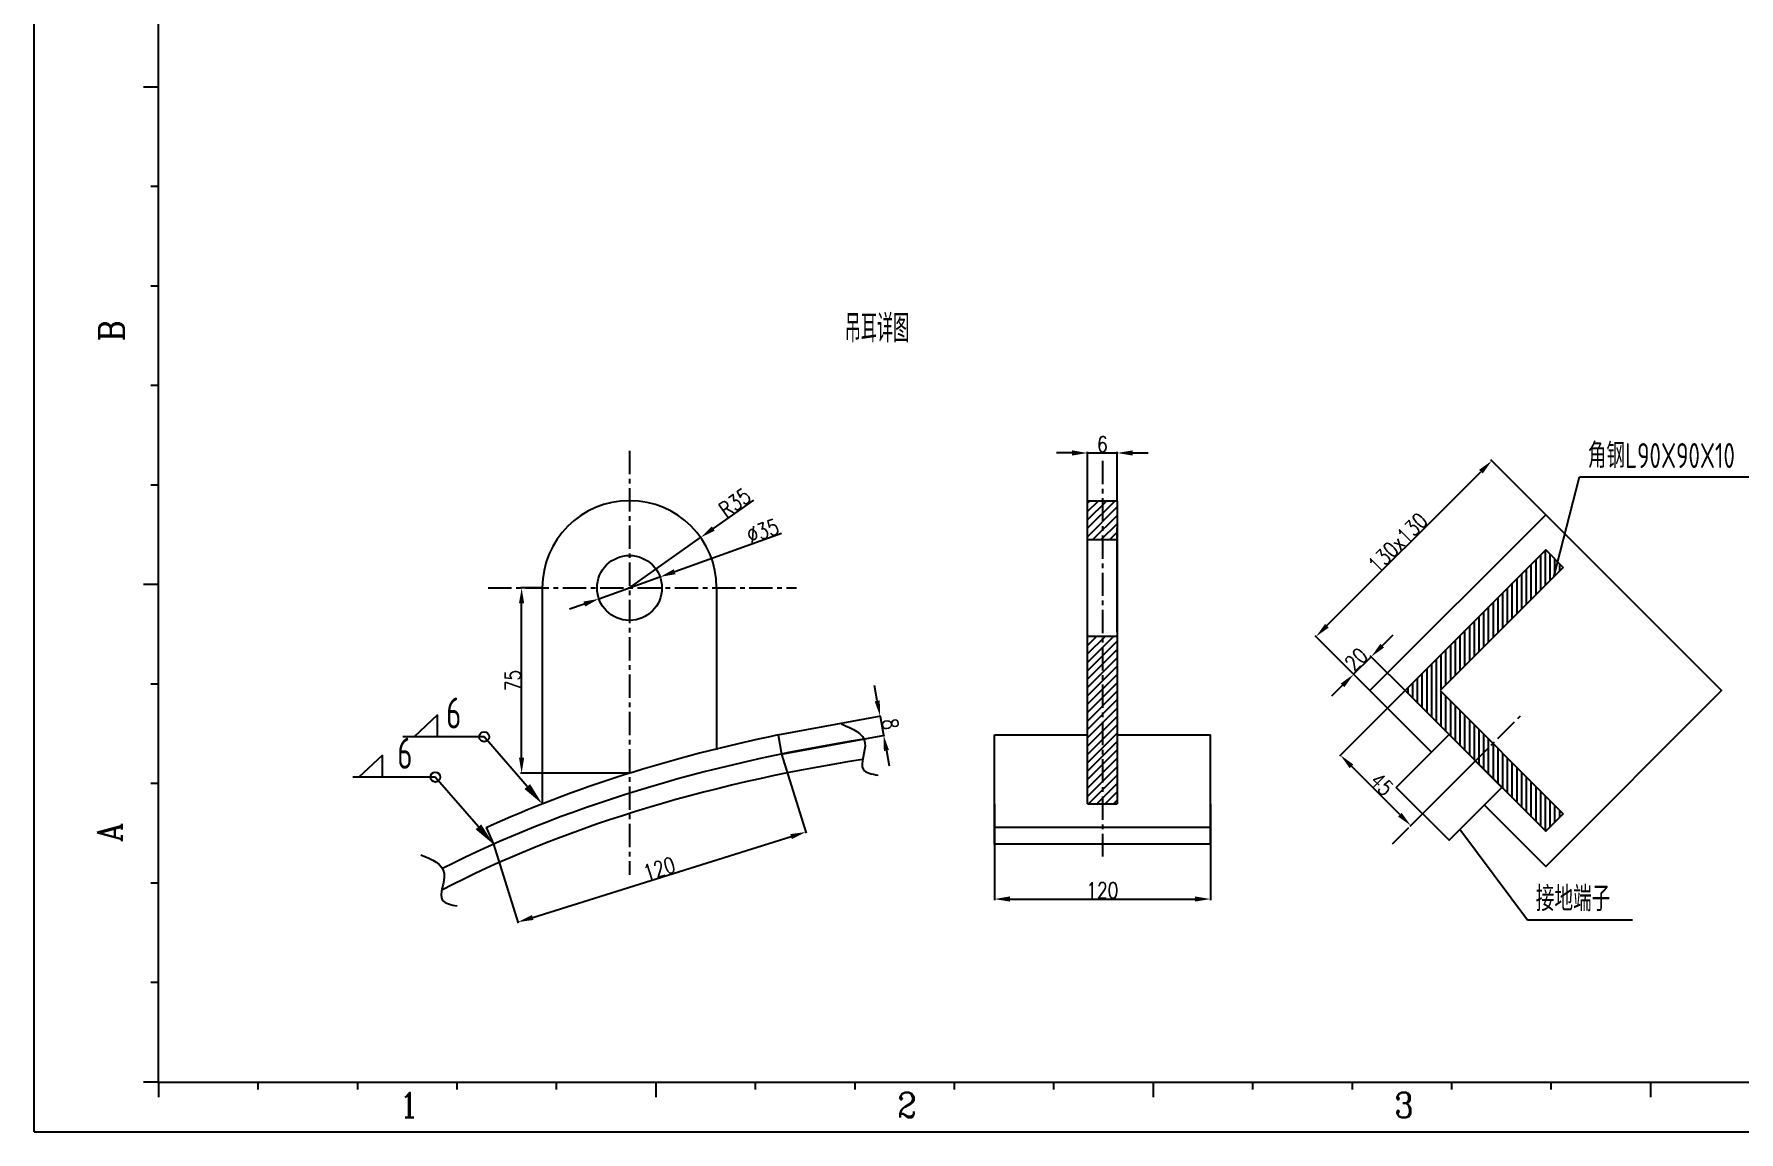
# Model space of a CAD drawing. Header units: inches. Extents: x 32075 to 38901, y -1315 to 3437.
# Drawn here: x 32075 to 34817, y -1315 to 451 of the extents above; entities that cross this region are included whole.
import ezdxf

# ---------------------------------------------------------------- set-up
doc = ezdxf.new("R2010")
doc.units = ezdxf.units.IN
doc.header["$LTSCALE"] = 10
doc.header["$MEASUREMENT"] = 0
doc.linetypes.add('CENTER', pattern=[2, 1.25, -0.25, 0.25, -0.25])
for name, color, linetype in [('2细线层', 4, 'Continuous'), ('6文字层', 3, 'Continuous'), ('7标注层', 4, 'Continuous'), ('图框层', 7, 'Continuous')]:
    doc.layers.add(name, color=color, linetype=linetype)
doc.styles.add('PC_TEXTSTYLE', font='isocp.shx', dxfattribs={"width": 0.8, "bigfont": 'hzfs.shx'})
doc.styles.add('ROMANC', font='romanc.shx', dxfattribs={"width": 0.75})
doc.styles.add('TH_GBDIM', font='romans.shx', dxfattribs={"width": 0.8, "bigfont": 'gbcbig.shx'})
doc.dimstyles.new('TH_GBDIM', dxfattribs={"dimtxt": 25, "dimasz": 25, "dimexe": 2, "dimexo": 0, "dimgap": 1.5, "dimtad": 1, "dimdec": 0, "dimzin": 0, "dimdsep": 46, "dimtxsty": 'TH_GBDIM', "dimcen": 25, "dimclrd": 130, "dimclre": 130, "dimclrt": 3, "dimadec": 0, "dimazin": 0, "dimtfac": 0.714286, "dimtdec": 0, "dimtmove": 0, "dimatfit": 3, "dimfxl": 1, "dimtzin": 0, "dimlwd": -1, "dimlwe": -1, "dimarcsym": 0})

# ---------------------------------------------------------------- blocks, each defined once
blk = doc.blocks.new('*D20')
at = {"color": 130, "transparency": 16777216}
for p, q in [((32892.2, -439.8), (32856.9, -439.8)), ((32858.9, -712.9), (32858.9, -464.8)), ((33032.4, -737.9), (32856.9, -737.9))]:
    blk.add_line(p, q, dxfattribs=at)
for points in [[(32854.7, -464.8), (32863, -464.8), (32858.9, -439.8)], [(32854.7, -712.9), (32863, -712.9), (32858.9, -737.9)]]:
    blk.add_solid(points, dxfattribs=at)
at = {"layer": 'Defpoints', "color": 0, "transparency": 16777216}
for p in [(32858.9, -439.8), (32892.2, -439.8), (33032.4, -737.9)]:
    blk.add_point(p, dxfattribs=at)
at = {"color": 3, "transparency": 16777216, "insert": (32844.9, -588.8), "char_height": 25, "attachment_point": 5, "rotation": 90, "style": 'TH_GBDIM'}
blk.add_mtext('75', dxfattribs=at)
blk = doc.blocks.new('*D16')
at = {"color": 130, "transparency": 16777216}
for p, q in [((33232.1, -298.5), (33167.2, -344.4)), ((33032.4, -439.8), (33146.8, -358.8))]:
    blk.add_line(p, q, dxfattribs=at)
blk.add_solid([(33164.8, -341), (33169.6, -347.8), (33146.8, -358.8)], dxfattribs=at)
at = {"layer": 'Defpoints', "color": 0, "transparency": 16777216}
for p in [(33146.8, -358.8), (33032.4, -439.8)]:
    blk.add_point(p, dxfattribs=at)
at = {"color": 3, "transparency": 16777216, "insert": (33201.8, -302.8), "char_height": 25, "attachment_point": 5, "rotation": 35.2873, "style": 'TH_GBDIM'}
blk.add_mtext('R35', dxfattribs=at)
blk = doc.blocks.new('*D21')
at = {"color": 130, "transparency": 16777216}
for p, q in [((33277, -707), (33316.8, -834.2)), ((32876.7, -969.7), (33292.3, -839.7)), ((32813.7, -852), (32853.5, -979.1))]:
    blk.add_line(p, q, dxfattribs=at)
for points in [[(33291.1, -835.7), (33293.6, -843.7), (33316.2, -832.3)], [(32875.5, -965.8), (32878, -973.7), (32852.9, -977.2)]]:
    blk.add_solid(points, dxfattribs=at)
at = {"layer": 'Defpoints', "color": 0, "transparency": 16777216}
for p in [(33277, -707), (33316.2, -832.3), (32813.7, -852)]:
    blk.add_point(p, dxfattribs=at)
at = {"color": 3, "transparency": 16777216, "insert": (33080.3, -891.4), "char_height": 25, "attachment_point": 5, "rotation": 17.3699, "style": 'TH_GBDIM'}
blk.add_mtext('120', dxfattribs=at)
blk = doc.blocks.new('*D22')
at = {"color": 130, "transparency": 16777216}
for p, q in [((33744.2, -222.8), (33719.2, -222.8)), ((33769.2, -299.6), (33769.2, -220.8)), ((33769.2, -222.8), (33817, -222.8)), ((33817, -299.6), (33817, -220.8)), ((33842, -222.8), (33867, -222.8))]:
    blk.add_line(p, q, dxfattribs=at)
for points in [[(33744.2, -218.6), (33744.2, -227), (33769.2, -222.8)], [(33842, -218.6), (33842, -227), (33817, -222.8)]]:
    blk.add_solid(points, dxfattribs=at)
at = {"layer": 'Defpoints', "color": 0, "transparency": 16777216}
for p in [(33817, -222.8), (33769.2, -299.6), (33817, -299.6)]:
    blk.add_point(p, dxfattribs=at)
at = {"color": 3, "transparency": 16777216, "insert": (33793.1, -208.8), "char_height": 25, "attachment_point": 5, "style": 'TH_GBDIM'}
blk.add_mtext('6', dxfattribs=at)
blk = doc.blocks.new('*D17')
at = {"color": 130, "transparency": 16777216}
for p, q in [((33619.3, -787.2), (33619.3, -942.1)), ((33966.9, -787.2), (33966.9, -942.1)), ((33644.3, -940.1), (33941.9, -940.1))]:
    blk.add_line(p, q, dxfattribs=at)
for points in [[(33644.3, -935.9), (33644.3, -944.2), (33619.3, -940.1)], [(33941.9, -935.9), (33941.9, -944.2), (33966.9, -940.1)]]:
    blk.add_solid(points, dxfattribs=at)
at = {"layer": 'Defpoints', "color": 0, "transparency": 16777216}
for p in [(33619.3, -787.2), (33966.9, -787.2), (33966.9, -940.1)]:
    blk.add_point(p, dxfattribs=at)
at = {"color": 3, "transparency": 16777216, "insert": (33793.1, -926.1), "char_height": 25, "attachment_point": 5, "style": 'TH_GBDIM'}
blk.add_mtext('120', dxfattribs=at)
blk = doc.blocks.new('*D23')
at = {"color": 130, "transparency": 16777216}
for p, q in [((34506.2, -322.1), (34418.1, -234)), ((34154.3, -500.5), (34401.8, -253.1)), ((34223.4, -604.9), (34135.2, -516.8))]:
    blk.add_line(p, q, dxfattribs=at)
for points in [[(34398.9, -250.1), (34404.8, -256), (34419.5, -235.4)], [(34151.4, -497.6), (34157.3, -503.5), (34136.7, -518.2)]]:
    blk.add_solid(points, dxfattribs=at)
at = {"layer": 'Defpoints', "color": 0, "transparency": 16777216}
for p in [(34419.5, -235.4), (34506.2, -322.1), (34223.4, -604.9)]:
    blk.add_point(p, dxfattribs=at)
at = {"color": 3, "transparency": 16777216, "insert": (34268.2, -366.9), "char_height": 25, "attachment_point": 5, "rotation": 45, "style": 'TH_GBDIM'}
blk.add_mtext('130x130', dxfattribs=at)
blk = doc.blocks.new('*D24')
at = {"color": 130, "transparency": 16777216}
for p, q in [((34243.1, -532.8), (34260.8, -515.1)), ((34197.2, -578.7), (34225.5, -550.5)), ((34285.8, -610.8), (34224, -549)), ((34179.5, -596.4), (34161.8, -614.1)), ((34257.5, -639.1), (34195.8, -577.3))]:
    blk.add_line(p, q, dxfattribs=at)
for points in [[(34240.2, -529.8), (34246.1, -535.7), (34225.5, -550.5)], [(34176.6, -593.5), (34182.4, -599.4), (34197.2, -578.7)]]:
    blk.add_solid(points, dxfattribs=at)
at = {"layer": 'Defpoints', "color": 0, "transparency": 16777216}
for p in [(34225.5, -550.5), (34285.8, -610.8), (34257.5, -639.1)]:
    blk.add_point(p, dxfattribs=at)
at = {"color": 3, "transparency": 16777216, "insert": (34201.4, -554.7), "char_height": 25, "attachment_point": 5, "rotation": 45, "style": 'TH_GBDIM'}
blk.add_mtext('20', dxfattribs=at)
blk = doc.blocks.new('*D25')
at = {"color": 130, "transparency": 16777216}
for p, q in [((34279.9, -604.9), (34174.6, -710.3)), ((34271.5, -804.3), (34193.7, -726.5)), ((34393.1, -718.1), (34287.8, -823.4))]:
    blk.add_line(p, q, dxfattribs=at)
for points in [[(34196.7, -723.6), (34190.8, -729.5), (34176, -708.8)], [(34274.4, -801.4), (34268.6, -807.3), (34289.2, -822)]]:
    blk.add_solid(points, dxfattribs=at)
at = {"layer": 'Defpoints', "color": 0, "transparency": 16777216}
for p in [(34279.9, -604.9), (34176, -708.8), (34393.1, -718.1)]:
    blk.add_point(p, dxfattribs=at)
at = {"color": 3, "transparency": 16777216, "insert": (34242.5, -755.5), "char_height": 25, "attachment_point": 5, "rotation": 315, "style": 'TH_GBDIM'}
blk.add_mtext('45', dxfattribs=at)
blk = doc.blocks.new('*D26')
at = {"color": 130, "transparency": 16777216}
for p, q in [((33430.9, -621.3), (33426.4, -596.7)), ((33271.3, -676.2), (33437.5, -645.5)), ((33435.5, -645.9), (33441.2, -676.7)), ((33277, -707), (33443.1, -676.4)), ((33445.7, -701.3), (33450.3, -725.9))]:
    blk.add_line(p, q, dxfattribs=at)
for points in [[(33435, -620.6), (33426.8, -622.1), (33435.5, -645.9)], [(33449.8, -700.5), (33441.6, -702.1), (33441.2, -676.7)]]:
    blk.add_solid(points, dxfattribs=at)
at = {"layer": 'Defpoints', "color": 0, "transparency": 16777216}
for p in [(33271.3, -676.2), (33441.2, -676.7), (33277, -707)]:
    blk.add_point(p, dxfattribs=at)
at = {"color": 3, "transparency": 16777216, "insert": (33452.1, -658.8), "char_height": 25, "attachment_point": 5, "rotation": 280.4678, "style": 'TH_GBDIM'}
blk.add_mtext('8', dxfattribs=at)
blk = doc.blocks.new('*D40')
at = {"color": 130, "transparency": 16777216}
for p, q in [((33276.7, -352.4), (33105.1, -413.8)), ((32983.3, -457.3), (33081.5, -422.2)), ((32959.7, -465.8), (32936.2, -474.2))]:
    blk.add_line(p, q, dxfattribs=at)
for points in [[(33103.7, -409.8), (33106.5, -417.7), (33081.5, -422.2)], [(32958.3, -461.8), (32961.1, -469.7), (32983.3, -457.3)]]:
    blk.add_solid(points, dxfattribs=at)
at = {"layer": 'Defpoints', "color": 0, "transparency": 16777216}
for p in [(33081.5, -422.2), (32983.3, -457.3)]:
    blk.add_point(p, dxfattribs=at)
at = {"color": 3, "transparency": 16777216, "insert": (33246.8, -348.2), "char_height": 25, "attachment_point": 5, "rotation": 19.682, "style": 'TH_GBDIM'}
blk.add_mtext('%%C35', dxfattribs=at)

msp = doc.modelspace()

# ---------------------------------------------------------------- hatches: boundary and pattern name
h = msp.add_hatch()
h.set_pattern_fill('ANSI31', color=3, scale=3)
h.set_pattern_definition([(45, (-30004.13, 14226.432), (-6.7351921, 6.7351921), [])])
h.paths.add_polyline_path([(33793.1, -299.6), (33769.2, -299.6), (33769.2, -362.2), (33793.1, -362.2)])
h.paths.add_polyline_path([(33817, -299.6), (33793.1, -299.6), (33793.1, -362.2), (33817, -362.2)])
h.paths.add_polyline_path([(33793.1, -517.4), (33769.2, -517.4), (33769.2, -787.2), (33793.1, -787.2)])
h.paths.add_polyline_path([(33817, -517.4), (33793.1, -517.4), (33793.1, -787.2), (33817, -787.2)])
h = msp.add_hatch()
h.set_pattern_fill('ANSI31', color=3, scale=2.4, angle=45)
h.set_pattern_definition([(90, (-18460.785, 11253.2504), (-7.62, 1e-15), [])])
h.paths.add_polyline_path([(34534.5, -407), (34506.2, -378.7), (34279.9, -604.9), (34393.1, -718.1), (34421.4, -689.8), (34336.5, -604.9)])
h.paths.add_polyline_path([(34421.4, -689.8), (34393.1, -718.1), (34435.5, -760.5), (34506.2, -831.2), (34534.5, -802.9)])

# ---------------------------------------------------------------- linework, layer by layer
at = {"color": 1, "linetype": 'CENTER', "ltscale": 3}
for p, q in [((33032.4, -219.2), (33032.4, -900.9)), ((33793.1, -235.3), (33793.1, -871.5)), ((32805.2, -439.8), (33300.9, -439.8)), ((34259.6, -851.5), (34465.8, -645.4))]:
    msp.add_line(p, q, dxfattribs=at)
at = {"color": 4}
for p, q in [((34519.5, -422), (34560.6, -261)), ((34560.6, -261), (34898, -261)), ((32798.7, -679.2), (32667.8, -679.2)), ((32868, -759.2), (32798.7, -679.2)), ((32720.1, -744), (32587.4, -744)), ((32789.4, -824), (32720.1, -744)), ((33769.2, -787.2), (33817, -787.2)), ((34368.1, -827.9), (34477, -973.7)), ((34477, -973.7), (34645.7, -973.7))]:
    msp.add_line(p, q, dxfattribs=at)
for p, q in [((33769.2, -299.6), (33817, -299.6)), ((33769.2, -787.2), (33769.2, -299.6)), ((33817, -299.6), (33817, -787.2)), ((33769.2, -511.2), (33769.2, -343.3)), ((33817, -511.2), (33817, -343.3)), ((33769.2, -362.2), (33817, -362.2)), ((34506.2, -378.7), (34534.5, -407)), ((34534.5, -407), (34336.5, -604.9)), ((32892.2, -439.8), (32892.2, -787.2)), ((33172.6, -439.8), (33172.6, -700.3)), ((33769.2, -517.4), (33817, -517.4)), ((34336.5, -604.9), (34534.5, -802.9)), ((33271.4, -676.2), (33277, -707)), ((33619.3, -852), (33619.3, -676.2)), ((33619.3, -676.2), (33769.2, -676.2)), ((33817, -676.2), (33966.9, -676.2)), ((33966.9, -852), (33966.9, -676.2)), ((32801.8, -825.3), (32813.7, -852)), ((33966.9, -825.3), (33619.3, -825.3)), ((33966.9, -852), (33619.3, -852))]:
    msp.add_line(p, q)
for points in [[(34322.4, -703.9), (34223.4, -604.9), (34506.2, -322.1), (34789.1, -604.9), (34506.2, -887.8), (34407.2, -788.8)], [(34534.5, -802.9), (34506.2, -831.2), (34279.9, -604.9), (34506.2, -378.7), (34534.5, -407)]]:
    msp.add_lwpolyline(points)
msp.add_lwpolyline([(34265.8, -760.5), (34350.7, -675.7), (34435.5, -760.5), (34350.7, -845.4)], close=True)
for points in [[(32868, -759.2, 12, 0, 0), (32892.2, -787.2, 0, 0, 0)], [(32789.4, -824, 12, 0, 0), (32813.7, -852, 0, 0, 0)]]:
    msp.add_lwpolyline(points, format="xyseb", dxfattribs=at)
at = {"color": 0}
msp.add_circle((33032.4, -439.8), 52.2, dxfattribs=at)
at = {"color": 4}
for centre in [(32798.7, -679.2), (32720.1, -744)]:
    msp.add_circle(centre, 7.9, dxfattribs=at)
msp.add_arc((33032.4, -439.8), 140.2, 0, 180)
for centre, major_axis, ratio, start_param, end_param in [((33886.9, -1478.8), (-1632, 0), 0.509804, 5.009205, 5.49887), ((33886.9, -1446.8), (-1632, 0), 0.509804, 5.099125, 5.439748), ((33886.9, -1478.8), (-1600, 0), 0.5, 5.016804, 5.520077)]:
    msp.add_ellipse(centre, major_axis=major_axis, ratio=ratio, start_param=start_param, end_param=end_param)
for points in [[(33373.4, -658.6), (33411.2, -688.7), (33408.6, -731.9), (33432.2, -740.8)], [(32696.7, -868.8), (32734.4, -899), (32731.9, -942.2), (32755.4, -951.1)]]:
    msp.add_spline(points, degree=3, dxfattribs=at)
at = {"layer": '2细线层'}
for p, q in [((32074.7, -1314.5), (32074.7, 3437.5)), ((32274.7, 365.5), (32250.7, 365.5)), ((32274.7, 205.5), (32262.7, 205.5)), ((32274.7, 45.5), (32262.7, 45.5)), ((32274.7, -114.5), (32262.7, -114.5)), ((32274.7, -274.5), (32262.7, -274.5)), ((32274.7, -274.5), (32262.7, -274.5)), ((32274.7, -434.5), (32250.7, -434.5)), ((32274.7, -594.5), (32262.7, -594.5)), ((32274.7, -754.5), (32262.7, -754.5)), ((32274.7, -914.5), (32262.7, -914.5)), ((32274.7, -1074.5), (32262.7, -1074.5)), ((32074.7, -1314.5), (32074.7, -1234.5)), ((32274.7, -1234.5), (32250.7, -1234.5)), ((32274.7, -1234.5), (32274.7, -1258.5)), ((32434.7, -1234.5), (32434.7, -1246.5)), ((32594.7, -1234.5), (32594.7, -1246.5)), ((32754.7, -1234.5), (32754.7, -1246.5)), ((32914.7, -1234.5), (32914.7, -1246.5)), ((33074.7, -1234.5), (33074.7, -1258.5)), ((33234.7, -1234.5), (33234.7, -1246.5)), ((33394.7, -1234.5), (33394.7, -1246.5)), ((33554.7, -1234.5), (33554.7, -1246.5)), ((33714.7, -1234.5), (33714.7, -1246.5)), ((33874.7, -1234.5), (33874.7, -1258.5)), ((34034.7, -1234.5), (34034.7, -1246.5)), ((34194.7, -1234.5), (34194.7, -1246.5)), ((34354.7, -1234.5), (34354.7, -1246.5)), ((34514.7, -1234.5), (34514.7, -1246.5)), ((34674.7, -1234.5), (34674.7, -1258.5)), ((32074.7, -1314.5), (38802.7, -1314.5)), ((32074.7, -1314.5), (32274.7, -1314.5))]:
    msp.add_line(p, q, dxfattribs=at)
at = {"layer": '7标注层'}
for p, q in [((32723.7, -643.7), (32686.1, -679.2)), ((32723.7, -679.2), (32723.7, -643.7)), ((32634.9, -708.6), (32597.3, -744)), ((32634.9, -744), (32634.9, -708.6))]:
    msp.add_line(p, q, dxfattribs=at)
at = {"layer": '图框层'}
for q in [(32274.7, 3357.5), (38722.7, -1234.5)]:
    msp.add_line((32274.7, -1234.5), q, dxfattribs=at)

# ---------------------------------------------------------------- texts
at = {"layer": '2细线层', "style": 'ROMANC', "width": 0.9}
for s, p in [('B', (32219.2, -43.4)), ('A', (32216.1, -848.4))]:
    msp.add_text(s, height=40, rotation=90, dxfattribs=at).set_placement(p)
for s, p in [('1', (32662.2, -1291.4)), ('2', (33463.4, -1291.4)), ('3', (34262.7, -1291.4))]:
    msp.add_text(s, height=40, dxfattribs=at).set_placement(p)
at = {"layer": '6文字层', "style": 'PC_TEXTSTYLE', "width": 0.75}
for s, height, p in [('角钢L90X90X10', 40, (34573.9, -246.9)), ('6', 50, (32737.5, -665.9)), ('6', 50, (32659, -730.7)), ('接地端子', 40, (34490.2, -959.6))]:
    msp.add_text(s, height=height, dxfattribs=at).set_placement(p)
at = {"layer": '7标注层', "style": 'TH_GBDIM', "width": 0.8}
msp.add_text('吊耳详图', height=45, dxfattribs=at).set_placement((33378.7, -45.1))

# ---------------------------------------------------------------- dimensions: what is measured, and where the dimension line sits
at = {"color": 4}
dim = msp.add_linear_dim(base=(33817, -222.8), p1=(33769.2, -299.6), p2=(33817, -299.6), text='6', dimstyle='TH_GBDIM', dxfattribs=at)
dim.commit()
dim.dimension.update_dxf_attribs({"geometry": '*D22', "text_midpoint": (33793.1, -222.8), "dimtype": 160})
for p1, p2, distance, text, picture, middle in [((34223.4, -604.9), (34506.2, -322.1), 122.6, '130x130', '*D23', (34268.2, -366.9)), ((34257.5, -639.1), (34285.8, -610.8), 85.3, '20', '*D24', (34201.4, -554.7)), ((33271.3, -676.2), (33277, -707), 166.9, '8', '*D26', (33452.1, -658.8)), ((34393.1, -718.1), (34279.9, -604.9), 146.9, '45', '*D25', (34242.5, -755.5)), ((32813.7, -852), (33277, -707), -131.2, '120', '*D21', (33080.3, -891.4))]:
    dim = msp.add_aligned_dim(p1=p1, p2=p2, distance=distance, text=text, dimstyle='TH_GBDIM', dxfattribs=at)
    dim.commit()
    dim.dimension.update_dxf_attribs({"geometry": picture, "text_midpoint": middle})
dim = msp.add_radius_dim(center=(33032.4, -439.8), mpoint=(33146.8, -358.8), text='R35', dimstyle='TH_GBDIM', dxfattribs=at)
dim.commit()
dim.dimension.update_dxf_attribs({"geometry": '*D16', "text_midpoint": (33201.8, -302.8)})
at = {"color": 0}
dim = msp.add_diameter_dim_2p(p1=(32983.3, -457.3), p2=(33081.5, -422.2), text='%%C35', dimstyle='TH_GBDIM', dxfattribs=at)
dim.commit()
dim.dimension.update_dxf_attribs({"geometry": '*D40', "text_midpoint": (33251.5, -361.4), "dimtype": 163})
at = {"color": 4}
dim = msp.add_linear_dim(base=(32858.9, -439.8), p1=(33032.4, -737.9), p2=(32892.2, -439.8), angle=90, text='75', dimstyle='TH_GBDIM', dxfattribs=at)
dim.commit()
dim.dimension.update_dxf_attribs({"geometry": '*D20', "text_midpoint": (32844.9, -588.8)})
dim = msp.add_linear_dim(base=(33966.9, -940.1), p1=(33619.3, -787.2), p2=(33966.9, -787.2), text='120', dimstyle='TH_GBDIM', dxfattribs=at)
dim.commit()
dim.dimension.update_dxf_attribs({"geometry": '*D17', "text_midpoint": (33793.1, -926.1)})

doc.saveas('drawing.dxf')
